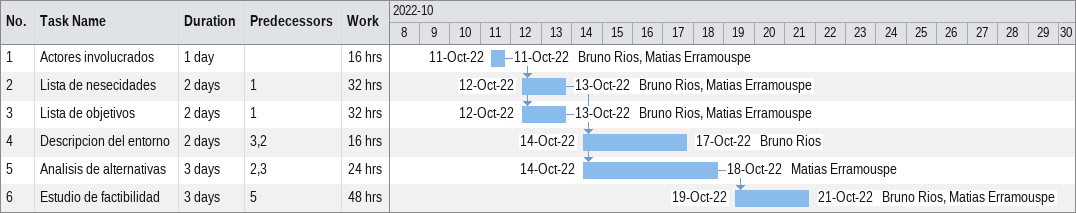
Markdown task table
| ID | Task | Duration | Start | Finish | Predecessors | Resources | Work (h) |
|---|---|---|---|---|---|---|---|
| 1 | Actores involucrados | 1d | 2022-10-11 | 2022-10-11 |  | Bruno Rios, Matias Erramouspe | 16 |
| 2 | Lista de nesecidades | 2d | 2022-10-12 | 2022-10-13 | 1 | Bruno Rios, Matias Erramouspe | 32 |
| 3 | Lista de objetivos | 2d | 2022-10-12 | 2022-10-13 | 1 | Bruno Rios, Matias Erramouspe | 32 |
| 4 | Descripcion del entorno | 2d | 2022-10-14 | 2022-10-17 | 3, 2 | Bruno Rios | 16 |
| 5 | Analisis de alternativas | 3d | 2022-10-14 | 2022-10-18 | 2, 3 | Matias Erramouspe | 24 |
| 6 | Estudio de factibilidad | 3d | 2022-10-19 | 2022-10-21 | 5 | Bruno Rios, Matias Erramouspe | 48 |
